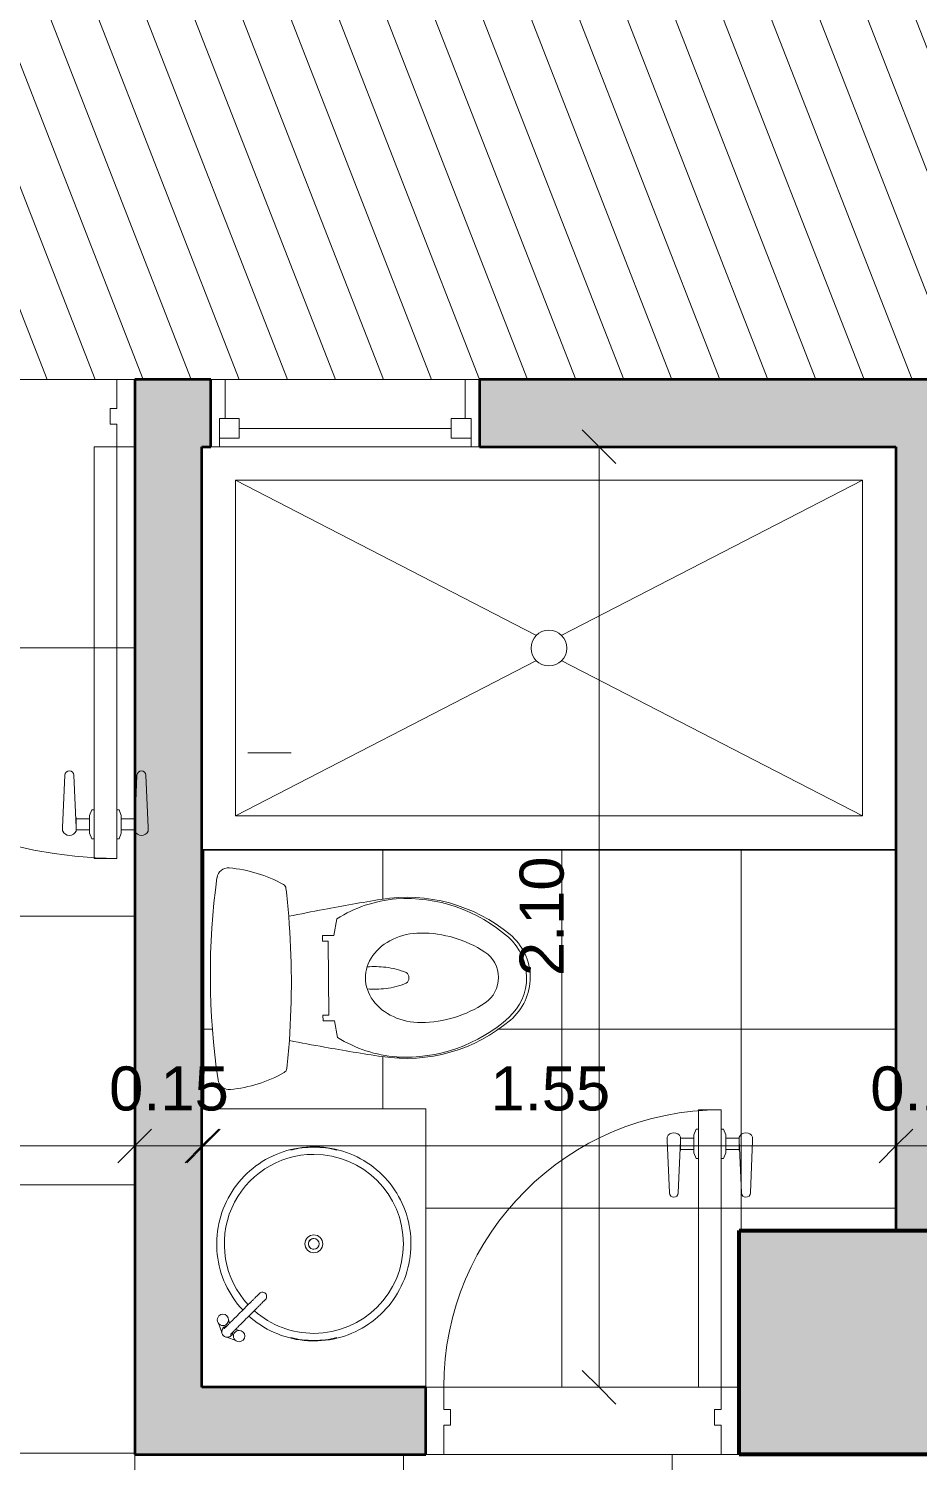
# Model space of a CAD drawing. Header units: metres. Extents: x 11 to 152, y 1 to 34.
# Drawn here: x 81.728 to 83.715, y 20.802 to 24.004 of the extents above; entities that cross this region are included whole.
import ezdxf

# ---------------------------------------------------------------- set-up
doc = ezdxf.new("R2010")
doc.units = ezdxf.units.M
for name, color, linetype, lineweight in [('A-ANNO-DIMS', 211, 'Continuous', 9), ('A-ANNO-DIMS-100', 211, 'Continuous', 9), ('A-DETL-GENF', 92, 'Continuous', 9), ('A-DOOR', 31, 'Continuous', 9), ('A-DOOR-1', 31, 'Continuous', 18), ('A-FLOR', 192, 'Continuous', 9), ('A-FLOR-PATT', 8, 'Continuous', 9), ('A-GLAZ', 151, 'Continuous', 9), ('A-GLAZ-1', 151, 'Continuous', 18), ('A-WALL', 113, 'Continuous', 9), ('A-WALL-1', 113, 'Continuous', 50), ('A-WALL-PATT-1', 111, 'Continuous', 9), ('G-ANNO-SYMB', 111, 'Continuous', 9), ('P-SANR-FIXT', 6, 'Continuous', 9), ('S-COLS', 52, 'Continuous', 9), ('S-COLS-1', 52, 'Continuous', 100)]:
    doc.layers.add(name, color=color, linetype=linetype, lineweight=lineweight)
doc.styles.add('Arial_1', font='Arial.ttf', dxfattribs={"height": 0.098353})
doc.dimstyles.new('Cota_1_25', dxfattribs={"dimscale": 0.3048, "dimtxt": 0.1, "dimasz": 0.246063, "dimexe": 0, "dimexo": 0.0625, "dimgap": 0.164042, "dimtad": 1, "dimrnd": 0.01, "dimzin": 0, "dimdsep": 46, "dimtxsty": 'Arial_1', "dimblk1": 'OBLIQUE', "dimblk2": 'OBLIQUE', "dimsah": 1, "dimcen": 0.09, "dimazin": 0, "dimtfac": 1, "dimtdec": 4, "dimtix": 1, "dimtmove": 0, "dimatfit": 3, "dimfxl": 0, "dimfxlon": 1, "dimtvp": 1, "dimtolj": 1, "dimtzin": 0, "dimarcsym": 2})
doc.dimstyles.new('Cota_1_25_1', dxfattribs={"dimscale": 0.3048, "dimtxt": 0.1, "dimasz": 0.246063, "dimexe": 0, "dimexo": 0.0625, "dimgap": 0.164042, "dimtad": 1, "dimrnd": 0.01, "dimzin": 0, "dimdsep": 46, "dimtxsty": 'Arial_1', "dimblk1": 'OBLIQUE', "dimblk2": 'OBLIQUE', "dimsah": 1, "dimcen": 0.09, "dimazin": 0, "dimtfac": 1, "dimtdec": 4, "dimtix": 1, "dimtmove": 0, "dimatfit": 3, "dimfxl": 0, "dimfxlon": 1, "dimtvp": 1, "dimtolj": 1, "dimtzin": 0, "dimarcsym": 2})
doc.dimstyles.new('Cota_1_25_4', dxfattribs={"dimscale": 0.3048, "dimtxt": 0.1, "dimasz": 0.246063, "dimexe": 0, "dimexo": 0.0625, "dimgap": 0.164042, "dimtad": 1, "dimrnd": 0.01, "dimzin": 0, "dimdsep": 46, "dimtxsty": 'Arial_1', "dimblk1": 'OBLIQUE', "dimblk2": 'OBLIQUE', "dimsah": 1, "dimcen": 0.09, "dimazin": 0, "dimtfac": 1, "dimtdec": 4, "dimtix": 1, "dimtmove": 0, "dimatfit": 3, "dimfxl": 0, "dimfxlon": 1, "dimtvp": 1, "dimtolj": 1, "dimtzin": 0, "dimarcsym": 2})

# ---------------------------------------------------------------- blocks, each defined once
blk = doc.blocks.new('M_Concrete-Square-Column - 500 x 500mm-1442238-2 Piso _Tipo_')
at = {"layer": 'S-COLS'}
blk.add_hatch(color=256, dxfattribs=at).paths.add_polyline_path([(0.25, 0.25), (-0.25, 0.25), (-0.25, -0.25), (0.25, -0.25), (0.25, -0.1299)], flags=0)
at = {"layer": 'S-COLS-1'}
for p, q in [((-0.25, 0.25), (0.25, 0.25)), ((-0.25, -0.25), (-0.25, 0.25)), ((0.25, 0.25), (0.25, -0.25)), ((0.25, -0.25), (-0.25, -0.25))]:
    blk.add_line(p, q, dxfattribs=at)
blk = doc.blocks.new('EA santario - EA santario-1234229-2 Piso _Tipo_')
at = {"layer": 'P-SANR-FIXT'}
for p, q in [((-0.0952, 0.106), (-0.0952, 0.0806)), ((-0.0825, 0.106), (-0.0952, 0.106)), ((-0.0825, 0.0933), (-0.0825, 0.106)), ((0.0826, 0.106), (0.0826, 0.0933)), ((0.0953, 0.106), (0.0826, 0.106)), ((0.0953, 0.0806), (0.0953, 0.106)), ((-0.0952, 0.0806), (-0.1325, 0.074)), ((0.0826, 0.0933), (-0.0825, 0.0933)), ((0.1325, 0.074), (0.0953, 0.0806))]:
    blk.add_line(p, q, dxfattribs=at)
for centre, radius, start, end in [((0, -1.2428), 1.6, 81.8874, 98.1126), ((-0.2222, 0.316), 0.0254, 98.1126, 185.1144), ((0.2222, 0.316), 0.0254, 354.8856, 81.8874), ((0.0513, 0.3405), 0.3, 185.1144, 209.4383), ((-0.0513, 0.3405), 0.3, 330.5617, 354.8856), ((-0.1999, 0.1987), 0.0115, 209.4383, 263.7045), ((0.1999, 0.1987), 0.0115, 276.2955, 330.5617), ((0, 2.0111), 1.8349, 263.7045, 265.6627), ((4.7641, -0.7998), 5.0001, 168.6826, 169.5968), ((0, 2.0111), 1.8349, 265.6627, 274.3373), ((0, 2.0111), 1.8349, 274.3373, 276.2955), ((-4.7641, -0.7998), 5.0001, 10.4032, 11.3174), ((4.7641, -0.7998), 5.0001, 169.5968, 171.09), ((-4.7641, -0.7998), 5.0001, 8.91, 10.4032), ((0.1189, -0.0836), 0.2967, 147.929, 175.1418), ((-0.1189, -0.0836), 0.2967, 4.8582, 32.071), ((0.18, -0.0811), 0.36, 171.09, 220.019), ((-0.18, -0.0811), 0.36, 319.981, 8.91), ((0.1676, -0.0791), 0.345, 176.5685, 221.8401), ((-0.1676, -0.0791), 0.345, 318.1599, 3.4315), ((0, -0.0716), 0.0147, 216.4562, 323.5438), ((0.158, -0.1131), 0.258, 180, 213.6309), ((-0.158, -0.1131), 0.258, 326.3691, 360), ((0, -0.2182), 0.0683, 213.6309, 326.3691), ((0, -0.2322), 0.125, 220.0388, 319.9612), ((0, -0.2292), 0.12, 221.8401, 318.1599)]:
    blk.add_arc(centre, radius, start, end, dxfattribs=at)
blk.add_ellipse((0, -0.1131), major_axis=(0, 0.1238), ratio=0.807692, start_param=4.712389, end_param=7.853982, dxfattribs=at)
for points in [[(-0.0118, -0.0804), (-0.0148, -0.0728), (-0.0199, -0.0575), (-0.024, -0.0349), (-0.0254, -0.0133), (-0.0249, 0.0001), (-0.0243, 0.0065)], [(0.0249, 0.0062), (0.0254, -0.0001), (0.0258, -0.0135), (0.0243, -0.035), (0.02, -0.0576), (0.0149, -0.0728), (0.0118, -0.0804)]]:
    blk.add_open_spline(points, degree=3, dxfattribs=at)
blk = doc.blocks.new('Basin Slab-Round-1Bowl - 550 x 500-1236400-2 Piso _Tipo_')
at = {"layer": 'P-SANR-FIXT'}
for p, q in [((0.6194, 0.575), (-0.0023, 0.575)), ((-0.0023, 0.575), (-0.0023, 0.075)), ((0.477, 0.1376), (0.4686, 0.1346)), ((0.4926, 0.1585), (0.4894, 0.1497)), ((0.5077, 0.1303), (0.515, 0.1504)), ((0.4767, 0.1121), (0.4969, 0.1195))]:
    blk.add_line(p, q, dxfattribs=at)
at = {"layer": 'P-SANR-FIXT', "flags": 128}
for points in [[(0.5161, 0.325), (0.5159, 0.3337), (0.5154, 0.3423), (0.5145, 0.351), (0.5133, 0.3596), (0.5118, 0.3681), (0.5099, 0.3766), (0.5076, 0.385), (0.5051, 0.3932), (0.5022, 0.4014), (0.499, 0.4095), (0.4954, 0.4174), (0.4916, 0.4252), (0.4874, 0.4328), (0.483, 0.4402), (0.4782, 0.4475), (0.4732, 0.4546), (0.4678, 0.4614), (0.4622, 0.4681), (0.4564, 0.4745), (0.4503, 0.4806), (0.4439, 0.4865), (0.4374, 0.4922), (0.4306, 0.4976), (0.4236, 0.5027), (0.4164, 0.5076), (0.409, 0.5121), (0.4014, 0.5163), (0.3937, 0.5203), (0.3858, 0.5239), (0.3778, 0.5272), (0.3696, 0.5302), (0.3613, 0.5328), (0.353, 0.5352), (0.3445, 0.5371), (0.336, 0.5388), (0.3274, 0.5401), (0.3188, 0.5411), (0.3102, 0.5417), (0.3015, 0.5419), (0.2928, 0.5419), (0.2841, 0.5414), (0.2755, 0.5407), (0.2669, 0.5395), (0.2583, 0.5381), (0.2499, 0.5363), (0.2414, 0.5341), (0.2331, 0.5317), (0.2249, 0.5289), (0.2168, 0.5257), (0.2089, 0.5223), (0.201, 0.5185), (0.1934, 0.5144), (0.1859, 0.51), (0.1786, 0.5054), (0.1715, 0.5004), (0.1646, 0.4952), (0.1579, 0.4896), (0.1514, 0.4839), (0.1452, 0.4778), (0.1392, 0.4715), (0.1334, 0.465), (0.128, 0.4583), (0.1228, 0.4513), (0.1179, 0.4442), (0.1132, 0.4368), (0.1089, 0.4293), (0.1049, 0.4216), (0.1012, 0.4138), (0.0978, 0.4058), (0.0947, 0.3977), (0.092, 0.3894), (0.0896, 0.3811), (0.0875, 0.3727), (0.0858, 0.3642), (0.0844, 0.3556), (0.0833, 0.347), (0.0826, 0.3384), (0.0823, 0.3297), (0.0822, 0.325)], [(0.0822, 0.325), (0.0824, 0.3163), (0.0829, 0.3077), (0.0838, 0.299), (0.085, 0.2904), (0.0865, 0.2819), (0.0884, 0.2734), (0.0907, 0.265), (0.0932, 0.2568), (0.0961, 0.2486), (0.0993, 0.2405), (0.1029, 0.2326), (0.1067, 0.2248), (0.1109, 0.2172), (0.1153, 0.2098), (0.1201, 0.2025), (0.1251, 0.1954), (0.1305, 0.1886), (0.136, 0.1819), (0.1419, 0.1755), (0.148, 0.1694), (0.1543, 0.1635), (0.1609, 0.1578), (0.1677, 0.1524), (0.1747, 0.1473), (0.1819, 0.1424), (0.1893, 0.1379), (0.1969, 0.1337), (0.2046, 0.1297), (0.2125, 0.1261), (0.2205, 0.1228), (0.2287, 0.1198), (0.2369, 0.1172), (0.2453, 0.1148), (0.2538, 0.1129), (0.2623, 0.1112), (0.2709, 0.1099), (0.2795, 0.1089), (0.2881, 0.1083), (0.2968, 0.1081), (0.3055, 0.1081), (0.3141, 0.1086), (0.3228, 0.1093), (0.3314, 0.1105), (0.3399, 0.1119), (0.3484, 0.1137), (0.3568, 0.1159), (0.3652, 0.1183), (0.3734, 0.1211), (0.3815, 0.1243), (0.3894, 0.1277), (0.3972, 0.1315), (0.4049, 0.1356), (0.4124, 0.14), (0.4197, 0.1446), (0.4268, 0.1496), (0.4337, 0.1548), (0.4404, 0.1604), (0.4469, 0.1661)], [(0.46, 0.1794), (0.4649, 0.185), (0.4703, 0.1917), (0.4755, 0.1987), (0.4804, 0.2058), (0.485, 0.2132), (0.4894, 0.2207), (0.4934, 0.2284), (0.4971, 0.2362), (0.5005, 0.2442), (0.5036, 0.2523), (0.5063, 0.2606), (0.5087, 0.2689), (0.5108, 0.2773), (0.5125, 0.2858), (0.5139, 0.2944), (0.515, 0.303), (0.5157, 0.3116), (0.516, 0.3203), (0.5161, 0.325)], [(0.41, 0.2034), (0.41, 0.2034), (0.4101, 0.2033), (0.4102, 0.2031), (0.4105, 0.2029), (0.4107, 0.2026), (0.4111, 0.2023), (0.4115, 0.2019), (0.412, 0.2014), (0.4125, 0.2009), (0.4131, 0.2003), (0.4137, 0.1997), (0.4144, 0.199), (0.4151, 0.1982), (0.4159, 0.1974), (0.4168, 0.1965), (0.4177, 0.1956), (0.4187, 0.1947), (0.4197, 0.1937), (0.4207, 0.1926), (0.4218, 0.1915), (0.423, 0.1904), (0.4242, 0.1892), (0.4254, 0.1879), (0.4267, 0.1867), (0.428, 0.1854), (0.4293, 0.184), (0.4307, 0.1827), (0.4321, 0.1813), (0.4335, 0.1798), (0.4349, 0.1784), (0.4364, 0.1769), (0.4379, 0.1754), (0.4394, 0.1739), (0.4409, 0.1724), (0.4425, 0.1709), (0.444, 0.1693), (0.4456, 0.1678), (0.4472, 0.1662), (0.4487, 0.1646), (0.4503, 0.1631), (0.4519, 0.1615), (0.4534, 0.1599), (0.455, 0.1584), (0.4565, 0.1568), (0.4581, 0.1553), (0.4596, 0.1538), (0.4611, 0.1523), (0.4626, 0.1508), (0.464, 0.1493), (0.4655, 0.1479), (0.4669, 0.1465), (0.4683, 0.1451), (0.4696, 0.1437), (0.4709, 0.1424), (0.4722, 0.1411), (0.4735, 0.1399), (0.4747, 0.1387), (0.4758, 0.1375), (0.477, 0.1364), (0.478, 0.1353), (0.4791, 0.1343), (0.4801, 0.1333), (0.481, 0.1323), (0.4819, 0.1315), (0.4827, 0.1306), (0.4835, 0.1298), (0.4842, 0.1291), (0.4849, 0.1284), (0.4855, 0.1278), (0.4861, 0.1273), (0.4866, 0.1268), (0.487, 0.1263), (0.4874, 0.126), (0.4877, 0.1257), (0.4879, 0.1254), (0.4881, 0.1252), (0.4883, 0.1251), (0.4883, 0.125), (0.4883, 0.125)], [(0.5018, 0.1385), (0.5018, 0.1385), (0.5017, 0.1386), (0.5015, 0.1388), (0.5013, 0.139), (0.501, 0.1393), (0.5007, 0.1396), (0.5003, 0.14), (0.4998, 0.1405), (0.4993, 0.141), (0.4987, 0.1416), (0.4981, 0.1422), (0.4974, 0.1429), (0.4966, 0.1437), (0.4958, 0.1445), (0.495, 0.1453), (0.4941, 0.1462), (0.4931, 0.1472), (0.4921, 0.1482), (0.491, 0.1493), (0.4899, 0.1504), (0.4888, 0.1515), (0.4876, 0.1527), (0.4864, 0.1539), (0.4851, 0.1552), (0.4838, 0.1565), (0.4825, 0.1578), (0.4811, 0.1592), (0.4797, 0.1606), (0.4783, 0.162), (0.4768, 0.1635), (0.4753, 0.1649), (0.4739, 0.1664), (0.4723, 0.1679), (0.4708, 0.1695), (0.4693, 0.171), (0.4677, 0.1726), (0.4662, 0.1741), (0.4646, 0.1757), (0.463, 0.1772), (0.4615, 0.1788), (0.4599, 0.1804), (0.4583, 0.1819), (0.4568, 0.1835), (0.4552, 0.185), (0.4537, 0.1866), (0.4522, 0.1881), (0.4507, 0.1896), (0.4492, 0.1911), (0.4477, 0.1925), (0.4463, 0.194), (0.4449, 0.1954), (0.4435, 0.1968), (0.4422, 0.1981), (0.4408, 0.1994), (0.4396, 0.2007), (0.4383, 0.202), (0.4371, 0.2032), (0.4359, 0.2044), (0.4348, 0.2055), (0.4337, 0.2066), (0.4327, 0.2076), (0.4317, 0.2086), (0.4308, 0.2095), (0.4299, 0.2104), (0.429, 0.2113), (0.4283, 0.212), (0.4275, 0.2128), (0.4269, 0.2134), (0.4263, 0.214), (0.4257, 0.2146), (0.4252, 0.2151), (0.4248, 0.2155), (0.4244, 0.2159), (0.4241, 0.2162), (0.4238, 0.2165), (0.4236, 0.2167), (0.4235, 0.2168), (0.4234, 0.2168), (0.4234, 0.2169)]]:
    blk.add_lwpolyline(points, dxfattribs=at)
at = {"layer": 'P-SANR-FIXT'}
for centre, radius, start, end in [((0.2991, 0.325), 0.2, 360, 180), ((0.2991, 0.325), 0.2159, 166.1538, 180), ((0.2991, 0.325), 0.2159, 0, 13.8462), ((0.2991, 0.325), 0.2159, 180, 193.8462), ((0.2991, 0.325), 0.2, 180, 312.9682), ((0.2991, 0.325), 0.02, 360, 180), ((0.2991, 0.325), 0.02, 180, 360), ((0.2992, 0.3249), 0.012, 90, 179.747), ((0.2992, 0.3249), 0.012, 179.747, 270), ((0.2992, 0.3249), 0.012, 180, 193.9186), ((0.2992, 0.3249), 0.012, 198.6485, 208.0024), ((0.2992, 0.3249), 0.012, 0.253, 90), ((0.2992, 0.3249), 0.012, 270, 0.253), ((0.2992, 0.3249), 0.012, 346.0814, 360), ((0.2991, 0.325), 0.2, 318.4615, 360), ((0.2991, 0.325), 0.2159, 346.1538, 360), ((0.2992, 0.3249), 0.012, 213.4205, 222.17), ((0.2992, 0.3249), 0.012, 227.7366, 236.5173), ((0.2992, 0.3249), 0.012, 241.891, 251.3979), ((0.2992, 0.3249), 0.012, 255.9678, 270), ((0.2992, 0.3249), 0.012, 270, 284.0322), ((0.2992, 0.3249), 0.012, 303.4827, 312.2634), ((0.2992, 0.3249), 0.012, 317.83, 326.5795), ((0.4167, 0.2101), 0.00953, 135, 237.8571), ((0.4167, 0.2101), 0.00953, 32.1429, 135), ((0.5051, 0.158), 0.0127, 45, 225), ((0.5051, 0.158), 0.0127, 225, 45), ((0.4691, 0.122), 0.0127, 45, 225), ((0.4691, 0.122), 0.0127, 225, 45), ((0.4951, 0.1317), 0.0127, 181.9274, 225), ((0.4954, 0.1321), 0.0127, 185.9086, 276.7107), ((0.4951, 0.1317), 0.0127, 225, 45), ((0.4951, 0.1317), 0.0127, 45, 88.0726), ((0.4951, 0.1317), 0.0127, 353.2893, 87.7631)]:
    blk.add_arc(centre, radius, start, end, dxfattribs=at)
blk = doc.blocks.new('EA-Sencilla abisagrada - 100 x 210-1350757-2 Piso _Tipo_')
at = {"layer": 'A-DETL-GENF'}
for p, q in [((0.344, -0.8091), (0.339, -0.9263)), ((0.369, -0.9263), (0.364, -0.8091)), ((0.5, -0.9263), (0.505, -0.8091)), ((0.525, -0.8091), (0.53, -0.9263)), ((0.399, -0.8988), (0.404, -0.8863)), ((0.404, -0.8863), (0.409, -0.8863)), ((0.409, -0.9513), (0.409, -0.8863)), ((0.465, -0.8863), (0.46, -0.8863)), ((0.46, -0.9513), (0.46, -0.8863)), ((0.47, -0.8988), (0.465, -0.8863)), ((0.339, -0.9338), (0.339, -0.9263)), ((0.369, -0.9038), (0.369, -0.9338)), ((0.399, -0.9063), (0.369, -0.9063)), ((0.399, -0.9388), (0.399, -0.8988)), ((0.47, -0.9388), (0.47, -0.8988)), ((0.47, -0.9063), (0.5, -0.9063)), ((0.5, -0.9038), (0.5, -0.9338)), ((0.53, -0.9338), (0.53, -0.9263)), ((0.369, -0.9313), (0.399, -0.9313)), ((0.399, -0.9388), (0.404, -0.9513)), ((0.409, -0.9513), (0.404, -0.9513)), ((0.46, -0.9513), (0.465, -0.9513)), ((0.47, -0.9388), (0.465, -0.9513)), ((0.5, -0.9313), (0.47, -0.9313))]:
    blk.add_line(p, q, dxfattribs=at)
for centre, radius, start, end in [((0.354, -0.8095), 0.01, 2.4476, 177.5524), ((0.515, -0.8095), 0.01, 2.4476, 177.5524), ((0.354, -0.9276), 0.0162, 202.6199, 337.3801), ((0.515, -0.9276), 0.0162, 202.6199, 337.3801)]:
    blk.add_arc(centre, radius, start, end, dxfattribs=at)
at = {"layer": 'A-DOOR'}
blk.add_arc((0.46, -0.075), 0.92, 180, 270, dxfattribs=at)
at = {"layer": 'A-DOOR-1'}
for p, q in [((-0.5, 0.075), (-0.46, 0.075)), ((-0.46, 0.075), (-0.46, 0.01)), ((0.46, 0.075), (0.5, 0.075)), ((0.46, 0.01), (0.46, 0.075)), ((-0.46, 0.01), (-0.445, 0.01)), ((-0.445, 0.01), (-0.445, -0.025)), ((0.445, 0.01), (0.46, 0.01)), ((0.445, -0.025), (0.445, 0.01)), ((-0.46, -0.025), (-0.46, -0.075)), ((-0.445, -0.025), (-0.46, -0.025)), ((0.46, -0.025), (0.445, -0.025)), ((0.46, -0.075), (0.46, -0.025)), ((-0.46, -0.075), (-0.5, -0.075)), ((0.409, -0.075), (0.409, -0.995)), ((0.46, -0.075), (0.409, -0.075)), ((0.46, -0.075), (0.46, -0.995)), ((0.5, -0.075), (0.46, -0.075)), ((0.46, -0.995), (0.409, -0.995))]:
    blk.add_line(p, q, dxfattribs=at)
blk = doc.blocks.new('EA-Sencilla abisagrada - 70 x 210-1204206-2 Piso _Tipo_')
at = {"layer": 'A-DETL-GENF'}
for p, q in [((0.249, 0.6388), (0.254, 0.6513)), ((0.259, 0.6513), (0.254, 0.6513)), ((0.259, 0.6513), (0.259, 0.5863)), ((0.31, 0.6513), (0.315, 0.6513)), ((0.31, 0.6513), (0.31, 0.5863)), ((0.32, 0.6388), (0.315, 0.6513)), ((0.189, 0.6338), (0.189, 0.6263)), ((0.194, 0.5091), (0.189, 0.6263)), ((0.219, 0.6263), (0.214, 0.5091)), ((0.219, 0.6038), (0.219, 0.6338)), ((0.219, 0.6313), (0.249, 0.6313)), ((0.249, 0.6388), (0.249, 0.5988)), ((0.32, 0.6388), (0.32, 0.5988)), ((0.35, 0.6313), (0.32, 0.6313)), ((0.35, 0.6038), (0.35, 0.6338)), ((0.35, 0.6263), (0.355, 0.5091)), ((0.375, 0.5091), (0.38, 0.6263)), ((0.38, 0.6338), (0.38, 0.6263)), ((0.249, 0.6063), (0.219, 0.6063)), ((0.249, 0.5988), (0.254, 0.5863)), ((0.254, 0.5863), (0.259, 0.5863)), ((0.315, 0.5863), (0.31, 0.5863)), ((0.32, 0.5988), (0.315, 0.5863)), ((0.32, 0.6063), (0.35, 0.6063))]:
    blk.add_line(p, q, dxfattribs=at)
for centre, radius, start, end in [((0.204, 0.6276), 0.0162, 22.6199, 157.3801), ((0.365, 0.6276), 0.0162, 22.6199, 157.3801), ((0.204, 0.5095), 0.01, 182.4476, 357.5524), ((0.365, 0.5095), 0.01, 182.4476, 357.5524)]:
    blk.add_arc(centre, radius, start, end, dxfattribs=at)
at = {"layer": 'A-DOOR'}
blk.add_arc((0.31, 0.075), 0.62, 90, 180, dxfattribs=at)
at = {"layer": 'A-DOOR-1'}
for p, q in [((0.259, 0.075), (0.259, 0.695)), ((0.31, 0.695), (0.259, 0.695)), ((0.31, 0.075), (0.31, 0.695)), ((-0.31, 0.075), (-0.35, 0.075)), ((-0.31, 0.025), (-0.31, 0.075)), ((0.31, 0.075), (0.259, 0.075)), ((0.35, 0.075), (0.31, 0.075)), ((0.31, 0.075), (0.31, 0.025)), ((-0.295, 0.025), (-0.31, 0.025)), ((-0.295, -0.01), (-0.295, 0.025)), ((0.31, 0.025), (0.295, 0.025)), ((0.295, 0.025), (0.295, -0.01)), ((-0.31, -0.075), (-0.31, -0.01)), ((-0.31, -0.01), (-0.295, -0.01)), ((0.295, -0.01), (0.31, -0.01)), ((0.31, -0.01), (0.31, -0.075)), ((-0.35, -0.075), (-0.31, -0.075)), ((0.31, -0.075), (0.35, -0.075))]:
    blk.add_line(p, q, dxfattribs=at)
blk = doc.blocks.new('M_Shower Stall-2D - ducha 1_50-1380246-2 Piso _Tipo_')
at = {"layer": 'P-SANR-FIXT'}
for p, q in [((0.075, 0.825), (0.7461, 0.4789)), ((0.075, 0.075), (0.075, 0.825)), ((0.075, 0.825), (1.475, 0.825)), ((1.475, 0.825), (0.8039, 0.4789)), ((1.475, 0.825), (1.475, 0.075)), ((0.7474, 0.4224), (0.075, 0.075)), ((0.8026, 0.4224), (1.475, 0.075)), ((1.475, 0.075), (0.075, 0.075)), ((1.55, 0), (0, 0))]:
    blk.add_line(p, q, dxfattribs=at)
for start, end in [(360, 180), (180, 360)]:
    blk.add_arc((0.775, 0.45), 0.04, start, end, dxfattribs=at)
blk = doc.blocks.new('M_Fixed - 60x60-1425648-2 Piso _Tipo_')
at = {"layer": 'A-GLAZ-1'}
for p, q in [((-0.3, 0.088), (-0.281, 0.088)), ((-0.281, 0.088), (-0.281, 0.025)), ((-0.281, 0.069), (-0.237, 0.069)), ((-0.237, 0.069), (-0.237, 0.025)), ((0.237, 0.069), (0.237, 0.025)), ((0.281, 0.069), (0.237, 0.069)), ((0.281, 0.088), (0.281, 0.025)), ((0.2989, 0.088), (0.281, 0.088)), ((-0.237, 0.047), (0.237, 0.047)), ((-0.281, 0.025), (-0.237, 0.025)), ((-0.268, 0.025), (-0.268, -0.062)), ((0.237, 0.025), (0.281, 0.025)), ((0.268, 0.025), (0.268, -0.062)), ((-0.3, -0.062), (-0.268, -0.062)), ((0.3, -0.062), (0.268, -0.062))]:
    blk.add_line(p, q, dxfattribs=at)
blk = doc.blocks.new('DIMBLOCK221-2 Piso _Tipo_')
at = {"layer": 'A-ANNO-DIMS-100', "transparency": 16777216}
for p, q in [((80.9651, 21.5073), (81.0026, 21.5448)), ((81.9651, 21.5073), (82.0026, 21.5448)), ((80.9651, 21.5073), (80.9276, 21.4698)), ((80.9651, 21.5073), (81.9651, 21.5073)), ((80.9651, 21.5073), (80.9651, 21.5073)), ((80.9651, 21.5073), (80.9651, 21.5073)), ((81.9651, 21.5073), (81.9276, 21.4698)), ((81.9651, 21.5073), (81.9651, 21.5073)), ((81.9651, 21.5073), (81.9651, 21.5073))]:
    blk.add_line(p, q, dxfattribs=at)
at = {"layer": 'A-ANNO-DIMS-100', "color": 0, "transparency": 16777216, "insert": (81.3328, 21.6849), "char_height": 0.09835, "width": 0.317538, "attachment_point": 1, "line_spacing_factor": 0.938532, "style": 'Arial_1'}
blk.add_mtext('1.00', dxfattribs=at)
blk = doc.blocks.new('_Oblique')
at = {"color": 0, "linetype": 'ByBlock', "lineweight": -2}
blk.add_line((-0.5, -0.5), (0.5, 0.5), dxfattribs=at)
blk = doc.blocks.new('DIMBLOCK222-2 Piso _Tipo_')
at = {"layer": 'A-ANNO-DIMS-100', "transparency": 16777216}
for p, q in [((81.9651, 21.5073), (82.0026, 21.5448)), ((82.1151, 21.5073), (82.1526, 21.5448)), ((81.9651, 21.5073), (81.9276, 21.4698)), ((81.9651, 21.5073), (82.1151, 21.5073)), ((81.9651, 21.5073), (81.9651, 21.5073)), ((81.9651, 21.5073), (81.9651, 21.5073)), ((82.1151, 21.5073), (82.0776, 21.4698)), ((82.1151, 21.5073), (82.1151, 21.5073)), ((82.1151, 21.5073), (82.1151, 21.5073))]:
    blk.add_line(p, q, dxfattribs=at)
at = {"layer": 'A-ANNO-DIMS-100', "color": 0, "transparency": 16777216, "insert": (81.9078, 21.6849), "char_height": 0.09835, "width": 0.317538, "attachment_point": 1, "line_spacing_factor": 0.938532, "style": 'Arial_1'}
blk.add_mtext('0.15', dxfattribs=at)
blk = doc.blocks.new('DIMBLOCK223-2 Piso _Tipo_')
at = {"layer": 'A-ANNO-DIMS-100', "transparency": 16777216}
for p, q in [((83.6651, 21.5073), (83.7026, 21.5448)), ((83.8151, 21.5073), (83.8526, 21.5448)), ((83.6651, 21.5073), (83.6276, 21.4698)), ((83.6651, 21.5073), (83.8151, 21.5073)), ((83.6651, 21.5073), (83.6651, 21.5073)), ((83.6651, 21.5073), (83.6651, 21.5073)), ((83.8151, 21.5073), (83.7776, 21.4698)), ((83.8151, 21.5073), (83.8151, 21.5073)), ((83.8151, 21.5073), (83.8151, 21.5073))]:
    blk.add_line(p, q, dxfattribs=at)
at = {"layer": 'A-ANNO-DIMS-100', "color": 0, "transparency": 16777216, "insert": (83.6078, 21.6849), "char_height": 0.09835, "width": 0.317538, "attachment_point": 1, "line_spacing_factor": 0.938532, "style": 'Arial_1'}
blk.add_mtext('0.15', dxfattribs=at)
blk = doc.blocks.new('DIMBLOCK370-2 Piso _Tipo_')
at = {"layer": 'A-ANNO-DIMS-100', "transparency": 16777216}
for p, q in [((82.1187, 21.5073), (82.1562, 21.5448)), ((83.6651, 21.5073), (83.7026, 21.5448)), ((82.1187, 21.5073), (82.0812, 21.4698)), ((82.1187, 21.5073), (83.6651, 21.5073)), ((82.1187, 21.5073), (82.1187, 21.5073)), ((82.1187, 21.5073), (82.1187, 21.5073)), ((83.6651, 21.5073), (83.6276, 21.4698)), ((83.6651, 21.5073), (83.6651, 21.5073)), ((83.6651, 21.5073), (83.6651, 21.5073))]:
    blk.add_line(p, q, dxfattribs=at)
at = {"layer": 'A-ANNO-DIMS-100', "color": 0, "transparency": 16777216, "insert": (82.7596, 21.6849), "char_height": 0.09835, "width": 0.317538, "attachment_point": 1, "line_spacing_factor": 0.938532, "style": 'Arial_1'}
blk.add_mtext('1.55', dxfattribs=at)
blk = doc.blocks.new('DIMBLOCK371-2 Piso _Tipo_')
at = {"layer": 'A-ANNO-DIMS-100', "transparency": 16777216}
for p, q in [((83.0022, 23.0698), (82.9647, 23.1073)), ((83.0022, 23.0698), (83.0022, 20.9681)), ((83.0022, 23.0698), (83.0397, 23.0323)), ((83.0022, 23.0698), (83.0022, 23.0698)), ((83.0022, 23.0698), (83.0022, 23.0698)), ((83.0022, 20.9681), (82.9647, 21.0056)), ((83.0022, 20.9681), (83.0397, 20.9306)), ((83.0022, 20.9681), (83.0022, 20.9681)), ((83.0022, 20.9681), (83.0022, 20.9681))]:
    blk.add_line(p, q, dxfattribs=at)
at = {"layer": 'A-ANNO-DIMS-100', "color": 0, "transparency": 16777216, "insert": (82.8246, 21.8867), "char_height": 0.09835, "width": 0.317538, "attachment_point": 1, "rotation": 90, "line_spacing_factor": 0.938532, "style": 'Arial_1'}
blk.add_mtext('2.10', dxfattribs=at)

msp = doc.modelspace()

# ---------------------------------------------------------------- hatches: boundary and pattern name
at = {"layer": 'A-FLOR-PATT'}
h = msp.add_hatch(dxfattribs=at)
h.set_pattern_fill('FP_41', color=256, style=0, pattern_type=2)
h.set_pattern_definition([(291.3, (86.746, 39.636), (0.09316912, 0.03632512), [])])
h.paths.add_polyline_path([(70.8024, 14.6339), (78.1612, 22.2819), (80.4372, 23.22), (92.7602, 23.22), (92.7602, 24.62), (84.3651, 24.62), (84.3651, 24.6181), (83.8651, 24.6181), (83.8651, 25.1181), (83.815, 25.1181), (83.815, 24.6181), (83.315, 24.6181), (83.315, 24.9681), (80.7417, 24.9681), (80.7417, 25.0626), (80.6194, 25.0168), (80.561, 25.1728), (80.5566, 25.1711), (80.5715, 25.1269), (80.5674, 25.122), (80.5656, 25.1207), (80.5519, 25.1146), (80.5404, 25.113), (80.5362, 25.1136), (80.5323, 25.1211), (80.5192, 25.1572), (78.7586, 24.5016), (78.7623, 24.4919), (78.7681, 24.4441), (78.7623, 24.3962), (78.7452, 24.3511), (78.7178, 24.3115), (78.6817, 24.2795), (78.639, 24.2571), (78.5922, 24.2455), (78.544, 24.2455), (78.4972, 24.2571), (78.4545, 24.2795), (78.4184, 24.3115), (78.391, 24.3511), (78.3865, 24.3631), (76.5969, 23.6967), (76.7411, 23.3118), (75.0002, 21.5026), (75.2524, 21.2599), (74.9057, 20.8996), (74.5454, 21.2463), (74.5107, 21.2103), (74.871, 20.8636), (74.5243, 20.5033), (74.4375, 20.5869), (69.7155, 15.6798), (70.8024, 14.634)], flags=0)
h.paths.add_polyline_path([(76.5674, 23.3477), (76.5675, 23.3477), (76.5674, 23.3477)], flags=0)
h = msp.add_hatch(dxfattribs=at)
h.set_pattern_fill('FP_66', color=256, style=0, pattern_type=2)
h.set_pattern_definition([(90, (66.965, 11.22), (-0.6, 4e-17), []), (180, (66.965, 11.22), (-7e-17, -0.6), [])])
h.paths.add_polyline_path([(81.545, 14.5511), (83.777, 15.4333), (83.7218, 15.5728), (83.865, 15.6294), (83.865, 20.8181), (81.9651, 20.8181), (81.9651, 23.0698), (81.9251, 23.0698), (81.9251, 23.1198), (81.9101, 23.1198), (81.9101, 23.1548), (81.9251, 23.1548), (81.9251, 23.2198), (81.0051, 23.2198), (81.0051, 23.1548), (81.0201, 23.1548), (81.0201, 23.1198), (81.0051, 23.1198), (81.0051, 23.0698), (80.4666, 23.0698), (79.357, 22.6125), (79.5848, 22.0887), (78.6072, 21.6636), (77.3137, 20.3174), (77.3348, 20.297), (77.2308, 20.1889), (76.7763, 20.6263), (76.0838, 19.9049), (76.5145, 19.4888), (76.1686, 19.1293), (77.0063, 18.3233), (77.6303, 18.9718), (77.9906, 18.6251), (78.4066, 19.0575), (77.8865, 19.558), (77.9905, 19.666), (78.6187, 19.0616), (77.4746, 17.8726), (80.8614, 14.6137), (81.104, 14.8659), (81.3455, 14.6336), (81.4899, 14.6906)], flags=0)
h.paths.add_polyline_path([(81.4863, 15.2643), (80.9248, 15.852), (81.5125, 16.4135), (81.5827, 16.34), (81.6194, 16.3751), (82.0405, 15.9344), (82.0038, 15.8993), (82.074, 15.8258), (81.563, 15.3376)], flags=0)
h.paths.add_polyline_path([(83.0053, 15.999), (83.0022, 15.999), (83.0022, 16.1006), (82.9514, 16.1006), (82.9514, 18.3358), (83.0022, 18.3358), (83.0022, 18.4374), (83.815, 18.4374), (83.815, 15.999), (83.6118, 15.999)], flags=0)
h.paths.add_polyline_path([(82.014, 16.6005), (82.0007, 16.6017), (81.9879, 16.6051), (81.9759, 16.6107), (81.965, 16.6183), (81.9556, 16.6277), (81.948, 16.6386), (81.9423, 16.6506), (81.9389, 16.6635), (81.9378, 16.6767), (81.9389, 17.7567), (81.9423, 17.7696), (81.948, 17.7816), (81.9556, 17.7925), (81.965, 17.8019), (81.9759, 17.8095), (81.9879, 17.8151), (82.0007, 17.8185), (82.014, 17.8197), (82.3828, 17.8185), (82.3956, 17.8151), (82.4076, 17.8095), (82.4185, 17.8019), (82.4279, 17.7925), (82.4355, 17.7816), (82.4412, 17.7696), (82.4446, 17.7567), (82.4457, 17.7435), (82.4446, 16.6635), (82.4412, 16.6506), (82.4355, 16.6386), (82.4279, 16.6277), (82.4185, 16.6183), (82.4076, 16.6107), (82.3956, 16.6051), (82.3828, 16.6017), (82.3695, 16.6005), (82.1918, 16.6005)], flags=0)
h.paths.add_polyline_path([(80.2322, 16.7105), (80.1753, 16.7674), (80.1428, 16.7674), (79.9016, 17.0086), (79.7406, 16.8476), (79.5861, 17.0022), (79.3725, 16.7886), (79.34, 16.7886), (79.2832, 16.7317), (79.2669, 16.748), (79.2775, 16.7657), (79.2425, 16.7561), (79.015, 16.9836), (79.0244, 17.0185), (79.0069, 17.008), (78.9907, 17.0242), (79.0475, 17.0811), (79.0475, 17.1136), (79.2611, 17.3272), (79.0936, 17.4946), (79.2546, 17.6556), (79.0263, 17.8839), (79.0263, 17.9164), (78.9694, 17.9733), (78.9857, 17.9896), (79.0034, 17.979), (78.9938, 18.0139), (79.2213, 18.2414), (79.2563, 18.2319), (79.2457, 18.2496), (79.2619, 18.2658), (79.3188, 18.2089), (79.3513, 18.2089), (79.5796, 17.9806), (79.7406, 18.1417), (79.9081, 17.9742), (80.1216, 18.1877), (80.1541, 18.1877), (80.211, 18.2446), (80.2273, 18.2283), (80.2167, 18.2107), (80.2516, 18.2202), (80.4791, 17.9927), (80.4696, 17.9577), (80.4873, 17.9683), (80.5035, 17.9521), (80.4466, 17.8952), (80.4466, 17.8627), (80.2331, 17.6492), (80.3876, 17.4946), (80.2266, 17.3336), (80.4678, 17.0924), (80.4678, 17.0599), (80.5247, 17.003), (80.5077, 16.9872), (80.4908, 16.9974), (80.5003, 16.9624), (80.2728, 16.7349), (80.2379, 16.7444), (80.2485, 16.7268)], flags=0)
h.paths.add_polyline_path([(82.4698, 18.2547), (81.8602, 18.2547), (81.8602, 18.3055), (81.7586, 18.3055), (81.7586, 19.1183), (82.5714, 19.1183), (82.5714, 18.3055), (82.4698, 18.3055)], flags=0)
h.paths.add_polyline_path([(79.3225, 19.2921), (79.3151, 19.2952), (79.3104, 19.3013), (79.3094, 19.3089), (79.3125, 19.3163), (79.3152, 19.319), (79.3223, 19.322), (79.3302, 19.3209), (79.3368, 19.3154), (79.3383, 19.3125), (79.3393, 19.3051), (79.3383, 19.3013), (79.3336, 19.2951), (79.3264, 19.2921)], flags=0)
h.paths.add_polyline_path([(79.3117, 19.3221), (79.3056, 19.3246), (79.3016, 19.3298), (79.2921, 19.3525), (79.2912, 19.359), (79.2937, 19.3651), (79.2999, 19.3695), (79.6769, 19.5271), (79.6824, 19.5263), (79.6863, 19.5247), (79.6903, 19.5195), (79.7007, 19.4936), (79.6998, 19.487), (79.6982, 19.4842), (79.6913, 19.4794), (79.3133, 19.3221)], flags=0)
h.paths.add_polyline_path([(79.2933, 19.3825), (79.2867, 19.3842), (79.2811, 19.3875), (79.2764, 19.3921), (79.2706, 19.4037), (79.1804, 19.619), (79.1291, 19.5978), (78.9004, 20.1525), (80.6014, 20.8541), (80.8334, 20.3007), (80.7259, 20.2564), (80.8166, 20.0379), (80.8166, 20.0312), (80.8148, 20.0247), (80.8116, 20.0191), (80.807, 20.0144), (80.8012, 20.0111), (80.4435, 19.862), (80.4367, 19.862), (80.4303, 19.8637), (80.4247, 19.867), (80.42, 19.8716), (80.4166, 19.8774), (80.3267, 20.0918), (80.1712, 20.0276), (80.2632, 19.8059), (80.2632, 19.7992), (80.2615, 19.7927), (80.2583, 19.7871), (80.2536, 19.7824), (80.2479, 19.7791), (79.8901, 19.63), (79.8834, 19.63), (79.877, 19.6317), (79.8713, 19.6349), (79.8666, 19.6396), (79.8633, 19.6453), (79.772, 19.863), (79.5796, 19.7836), (79.673, 19.5584), (79.673, 19.5517), (79.6713, 19.5452), (79.6681, 19.5396), (79.6634, 19.5349), (79.6577, 19.5316), (79.2999, 19.3825), (79.2989, 19.3825)], flags=0)
h.paths.add_polyline_path([(78.316, 19.3876), (77.7503, 19.9319), (77.7781, 19.9607), (78.3437, 19.4164)], flags=0)
h.paths.add_polyline_path([(79.698, 19.4495), (79.6908, 19.4525), (79.686, 19.4587), (79.685, 19.4625), (79.686, 19.4703), (79.688, 19.4737), (79.6941, 19.4784), (79.7018, 19.4794), (79.709, 19.4765), (79.7138, 19.47), (79.7148, 19.4626), (79.7132, 19.458), (79.709, 19.4525), (79.7019, 19.4496)], flags=0)
h.paths.add_polyline_path([(76.8194, 19.5376), (76.3181, 20.0381), (76.8027, 20.5234), (77.304, 20.0229), (76.8394, 19.5576)], flags=0)
h.paths.add_polyline_path([(79.9127, 19.5396), (79.9053, 19.5427), (79.9007, 19.5488), (79.8996, 19.5564), (79.9027, 19.5637), (79.9054, 19.5665), (79.9125, 19.5695), (79.9204, 19.5684), (79.9265, 19.5637), (79.9285, 19.56), (79.9295, 19.5526), (79.9285, 19.5488), (79.9238, 19.5426), (79.9166, 19.5396)], flags=0)
h.paths.add_polyline_path([(77.8775, 19.5666), (77.2398, 20.1803), (77.3438, 20.2884), (77.9815, 19.6747), (77.9503, 19.6423), (77.9143, 19.677), (77.8727, 19.6337), (77.9087, 19.5991), (77.8789, 19.5681)], flags=0)
h.paths.add_polyline_path([(79.9019, 19.5696), (79.8958, 19.5721), (79.8918, 19.5773), (79.8823, 19.6), (79.8814, 19.6065), (79.8839, 19.6126), (79.8901, 19.617), (80.2671, 19.7746), (80.2726, 19.7738), (80.2765, 19.7722), (80.2805, 19.767), (80.2909, 19.7411), (80.29, 19.7345), (80.2884, 19.7317), (80.2815, 19.7269), (79.9035, 19.5696)], flags=0)
h.paths.add_polyline_path([(80.2882, 19.697), (80.281, 19.7), (80.2762, 19.7062), (80.2752, 19.7099), (80.2762, 19.7178), (80.2782, 19.7212), (80.2843, 19.7259), (80.292, 19.7269), (80.2992, 19.724), (80.3041, 19.7174), (80.3051, 19.7101), (80.304, 19.7062), (80.2992, 19.7), (80.2921, 19.697), (80.29, 19.697)], flags=0)
h.paths.add_polyline_path([(80.466, 19.7716), (80.4587, 19.7747), (80.454, 19.7808), (80.4529, 19.7884), (80.456, 19.7958), (80.4588, 19.7985), (80.4659, 19.8015), (80.4737, 19.8004), (80.4798, 19.7958), (80.4818, 19.792), (80.4828, 19.7846), (80.4818, 19.7808), (80.4771, 19.7746), (80.4699, 19.7716)], flags=0)
h.paths.add_polyline_path([(80.4553, 19.8016), (80.4492, 19.8041), (80.4451, 19.8093), (80.4356, 19.832), (80.4348, 19.8385), (80.4372, 19.8446), (80.4435, 19.849), (80.8204, 20.0066), (80.8259, 20.0058), (80.8298, 20.0042), (80.8338, 19.999), (80.8442, 19.9731), (80.8434, 19.9665), (80.8418, 19.9637), (80.8334, 19.9583), (80.4568, 19.8016)], flags=0)
h.paths.add_polyline_path([(80.8415, 19.929), (80.8334, 19.9329), (80.8295, 19.9382), (80.8285, 19.942), (80.8295, 19.9498), (80.8334, 19.9546), (80.8376, 19.9579), (80.8454, 19.9589), (80.8526, 19.956), (80.8574, 19.9495), (80.8584, 19.9421), (80.8573, 19.9382), (80.8525, 19.932), (80.8455, 19.9291), (80.8434, 19.9291)], flags=0)
h.paths.add_polyline_path([(76.8813, 20.7334), (77.3889, 21.263), (76.8803, 20.7344)], flags=0)
h.paths.add_polyline_path([(79.8285, 21.9845), (79.8091, 22.0315), (79.7902, 22.0237), (79.5427, 22.6242), (80.4673, 23.0052), (80.7341, 22.3577), (80.2514, 22.158), (80.2651, 22.1231), (80.2635, 22.1231), (80.2645, 22.1218), (80.2625, 22.1204), (80.2601, 22.1195), (80.2572, 22.1156), (80.2518, 22.1137), (80.2451, 22.1134), (80.2443, 22.1147), (80.2437, 22.1163), (80.2432, 22.1141), (80.2374, 22.1258), (80.2274, 22.1489), (80.2073, 22.1406), (80.1879, 22.1876), (80.177, 22.1831), (80.1958, 22.1359), (80.181, 22.129), (80.1946, 22.0941), (80.1931, 22.0941), (80.194, 22.0927), (80.192, 22.0914), (80.1896, 22.0904), (80.1867, 22.0865), (80.1814, 22.0846), (80.1746, 22.0844), (80.1739, 22.0857), (80.1733, 22.0872), (80.1727, 22.0851), (80.167, 22.0967), (80.1569, 22.1199), (80.15, 22.117), (80.1516, 22.1109), (80.1504, 22.1081), (80.148, 22.1062), (79.858, 21.9875), (79.8552, 21.9887), (79.8533, 21.9911), (79.852, 21.9942)], flags=0)
h = msp.add_hatch(dxfattribs=at)
h.set_pattern_fill('FP_67', color=256, style=0, pattern_type=2)
h.set_pattern_definition([(90, (66.519, 10.968), (-0.4, 2e-17), []), (180, (66.519, 10.968), (-5e-17, -0.4), [])])
h.paths.add_polyline_path([(82.6151, 20.9682), (83.3151, 20.9682), (83.3151, 21.3181), (83.6651, 21.3181), (83.6651, 22.1698), (82.1187, 22.1698), (82.1187, 21.5899), (82.6151, 21.5899), (82.6151, 21.0373)], flags=0)
h.paths.add_polyline_path([(82.3711, 21.278), (82.3736, 21.2799), (82.3711, 21.278)], flags=0)
h.paths.add_polyline_path([(82.1785, 21.6335), (82.1721, 21.6337), (82.166, 21.6355), (82.1588, 21.6404), (82.156, 21.6433), (82.1515, 21.6532), (82.151, 21.655), (82.1385, 21.7676), (82.1339, 21.8807), (82.1373, 21.9939), (82.1504, 22.1128), (82.1536, 22.1184), (82.1581, 22.123), (82.1635, 22.1263), (82.1697, 22.1282), (82.1761, 22.1285), (82.218, 22.1219), (82.2585, 22.1095), (82.2992, 22.0899), (82.3028, 22.0828), (82.3103, 22.0207), (82.3887, 22.0361), (82.5173, 22.0585), (82.5786, 22.0628), (82.6396, 22.0566), (82.6987, 22.0402), (82.7541, 22.014), (82.8041, 21.9788), (82.8251, 21.9558), (82.8398, 21.9282), (82.8472, 21.8999), (82.8474, 21.8688), (82.8394, 21.8378), (82.8244, 21.8105), (82.8032, 21.7877), (82.7528, 21.7522), (82.6971, 21.7258), (82.6379, 21.7093), (82.5768, 21.7031), (82.5155, 21.7073), (82.3872, 21.7285), (82.3103, 21.7429), (82.3048, 21.6804), (82.3012, 21.6732), (82.2947, 21.6695), (82.2608, 21.6532), (82.2204, 21.6404)], flags=0)
at = {"layer": 'A-WALL-PATT-1'}
h = msp.add_hatch(color=256, dxfattribs=at)
h.paths.add_polyline_path([(80.0729, 23.0698), (80.9651, 23.0698), (80.9651, 23.2198), (80.4369, 23.2198), (80.3514, 23.1846)], flags=0)
h.paths.add_polyline_path([(81.9651, 23.0698), (82.1351, 23.0698), (82.1351, 23.2198), (81.9651, 23.2198)], flags=0)
h.paths.add_polyline_path([(82.7351, 23.0698), (83.6651, 23.0698), (83.6651, 23.2198), (82.7351, 23.2198)], flags=0)
for points in [[(83.6688, 21.3181), (83.8151, 21.3181), (83.8151, 23.2198), (83.6651, 23.2198), (83.6651, 21.3181)], [(82.1151, 20.9681), (82.1151, 23.0698), (81.9651, 23.0698), (81.9651, 20.9681), (82.0101, 20.9681)], [(82.6151, 20.8181), (82.6151, 20.9681), (81.9651, 20.9681), (81.9651, 20.8181), (82.3418, 20.8181)]]:
    msp.add_hatch(color=256, dxfattribs=at).paths.add_polyline_path(points, flags=0)

# ---------------------------------------------------------------- linework, layer by layer
at = {"layer": 'A-FLOR'}
for p, q in [((80.4372, 23.22), (83.8151, 23.22)), ((82.1187, 21.5899), (82.1187, 22.1698)), ((83.2751, 20.9682), (82.6551, 20.9682)), ((83.2751, 20.8181), (82.6551, 20.8181))]:
    msp.add_line(p, q, dxfattribs=at)
at = {"layer": 'A-WALL'}
for p, q in [((82.1351, 23.2198), (82.7351, 23.2198)), ((82.7351, 23.0698), (82.1351, 23.0698))]:
    msp.add_line(p, q, dxfattribs=at)
at = {"layer": 'A-WALL-1'}
for p, q in [((82.1351, 23.2198), (81.9651, 23.2198)), ((81.9651, 23.2198), (81.9651, 20.8181)), ((82.1351, 23.0698), (82.1351, 23.2198)), ((83.8151, 23.2198), (82.7351, 23.2198)), ((82.7351, 23.2198), (82.7351, 23.0698)), ((82.1151, 23.0698), (82.1351, 23.0698)), ((82.1151, 20.9681), (82.1151, 23.0698)), ((82.7351, 23.0698), (83.6651, 23.0698)), ((83.6651, 23.0698), (83.6651, 21.3181)), ((82.6151, 20.9681), (82.1151, 20.9681)), ((82.6151, 20.8181), (82.6151, 20.9681)), ((81.9651, 20.8181), (82.6151, 20.8181))]:
    msp.add_line(p, q, dxfattribs=at)
at = {"layer": 'G-ANNO-SYMB'}
msp.add_line((82.3145, 22.3855), (82.2176, 22.3855), dxfattribs=at)

# ---------------------------------------------------------------- block references
at = {"layer": 'A-DOOR'}
for name, p in [('EA-Sencilla abisagrada - 100 x 210-1350757-2 Piso _Tipo_', (81.4651, 23.1448)), ('EA-Sencilla abisagrada - 70 x 210-1204206-2 Piso _Tipo_', (82.9651, 20.8931))]:
    msp.add_blockref(name, p, dxfattribs=at)
at = {"layer": 'A-GLAZ', "rotation": 180}
msp.add_blockref('M_Fixed - 60x60-1425648-2 Piso _Tipo_', (82.4351, 23.1578), dxfattribs=at)
at = {"layer": 'P-SANR-FIXT'}
msp.add_blockref('M_Shower Stall-2D - ducha 1_50-1380246-2 Piso _Tipo_', (82.1151, 22.1698), dxfattribs=at)
for name, p, rotation in [('EA santario - EA santario-1234229-2 Piso _Tipo_', (82.4911, 21.8825), 90.28729116838709), ('Basin Slab-Round-1Bowl - 550 x 500-1236400-2 Piso _Tipo_', (82.0401, 21.5876), 270)]:
    msp.add_blockref(name, p, dxfattribs=dict(at, rotation=rotation))
at = {"layer": 'S-COLS', "rotation": 180}
msp.add_blockref('M_Concrete-Square-Column - 500 x 500mm-1442238-2 Piso _Tipo_', (83.5651, 21.0681), dxfattribs=at)

# ---------------------------------------------------------------- dimensions: what is measured, and where the dimension line sits
at = {"layer": 'A-ANNO-DIMS'}
dim = msp.add_linear_dim(base=(83.0022, 20.9681), p1=(83.0022, 23.0698), p2=(83.0022, 20.9681), angle=90, dimstyle='Cota_1_25_4', override={"dimpost": '<>', "dimfxl": 2.10167}, dxfattribs=at)
dim.commit()
dim.dimension.update_dxf_attribs({"geometry": 'DIMBLOCK371-2 Piso _Tipo_', "text_midpoint": (82.9019, 22.019)})
for base, p1, p2, dimstyle, override, picture, middle in [((81.9651, 21.5073), (80.9651, 21.5073), (81.9651, 21.5073), 'Cota_1_25', {"dimpost": '<>', "dimfxl": 1}, 'DIMBLOCK221-2 Piso _Tipo_', (81.4651, 21.6075)), ((82.1151, 21.5073), (81.9651, 21.5073), (82.1151, 21.5073), 'Cota_1_25_1', {"dimpost": '<>', "dimfxl": 0.15}, 'DIMBLOCK222-2 Piso _Tipo_', (82.0401, 21.6075)), ((83.6651, 21.5073), (82.1187, 21.5073), (83.6651, 21.5073), 'Cota_1_25_4', {"dimpost": '<>', "dimfxl": 1.546386}, 'DIMBLOCK370-2 Piso _Tipo_', (82.8919, 21.6075)), ((83.8151, 21.5073), (83.6651, 21.5073), (83.8151, 21.5073), 'Cota_1_25', {"dimpost": '<>', "dimfxl": 0.15}, 'DIMBLOCK223-2 Piso _Tipo_', (83.7401, 21.6075))]:
    dim = msp.add_linear_dim(base=base, p1=p1, p2=p2, dimstyle=dimstyle, override=override, dxfattribs=at)
    dim.commit()
    dim.dimension.update_dxf_attribs({"geometry": picture, "text_midpoint": middle})

doc.saveas('drawing.dxf')
